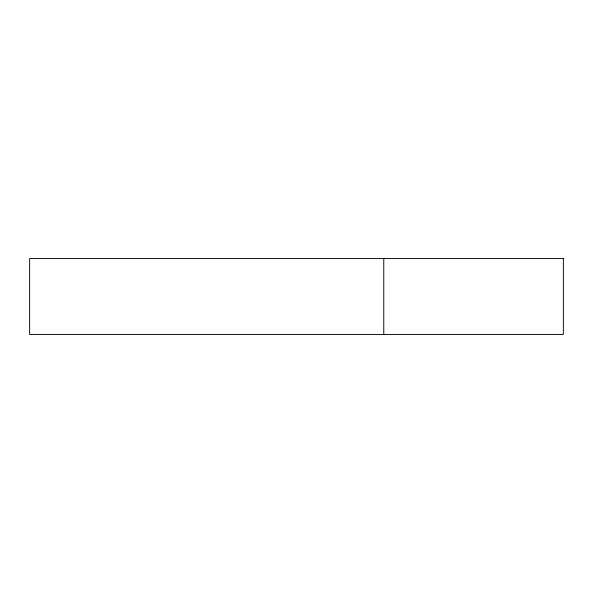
<?xml version="1.0" encoding="UTF-8"?>
<svg xmlns="http://www.w3.org/2000/svg" width="593" height="593" viewBox="0 0 593 593"><rect width="100%" height="100%" fill="white"/><g stroke="black" fill="none" stroke-linecap="round" stroke-linejoin="round"><path stroke-width="0.89" d="M383.767 258.563L383.767 334.437M563.35 258.563L29.65 258.563L29.65 334.437L563.35 334.437L563.35 258.563"/></g></svg>
